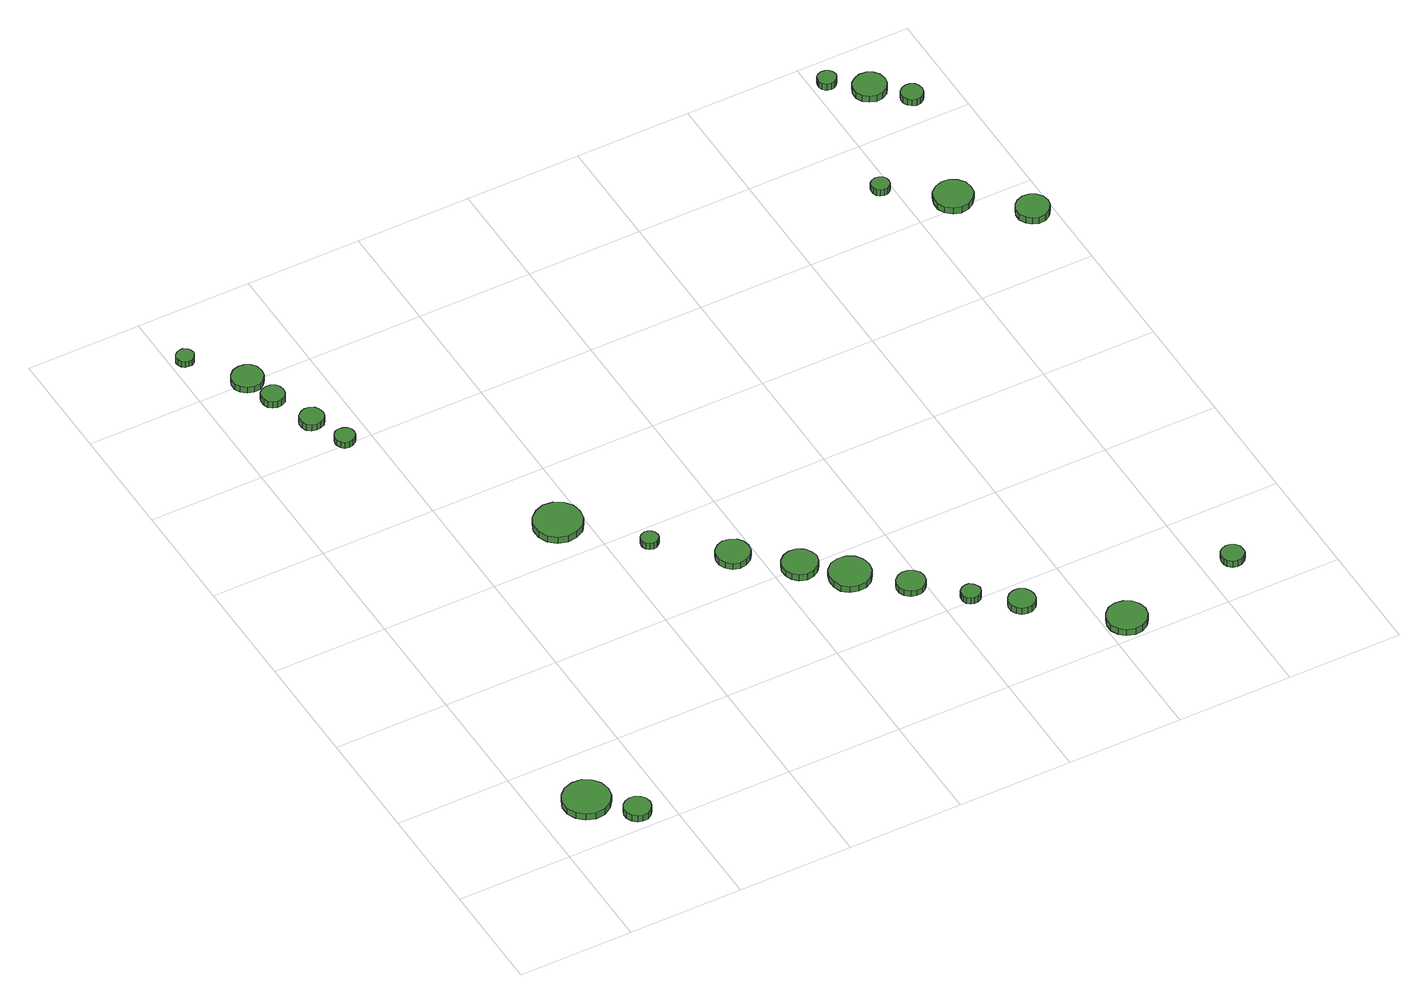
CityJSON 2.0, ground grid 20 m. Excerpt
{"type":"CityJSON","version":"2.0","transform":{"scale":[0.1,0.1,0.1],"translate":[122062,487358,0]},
"CityObjects":{
"tree1":{"type":"SolitaryVegetationObject","attributes":{"function":"something"},"geometry":[{"type":"MultiSurface","lod":"1","boundaries":[[[0,1,2,3,4,5,6,7,8,9,10,11,12,13,14]],[[15,16,17,18,19,20,21,22,23,24,25,26,27,28,29]],[[0,29,28,1]],[[1,28,27,2]],[[2,27,26,3]],[[3,26,25,4]],[[4,25,24,5]],[[5,24,23,6]],[[6,23,22,7]],[[7,22,21,8]],[[8,21,20,9]],[[9,20,19,10]],[[10,19,18,11]],[[11,18,17,12]],[[12,17,16,13]],[[13,16,15,14]],[[14,15,29,0]]]}]},
"tree2":{"type":"SolitaryVegetationObject","attributes":{"function":"something"},"geometry":[{"type":"MultiSurface","lod":"1","boundaries":[[[30,31,32,33,34,35,36,37,38,39,40,41,42,43,44]],[[45,46,47,48,49,50,51,52,53,54,55,56,57,58,59]],[[30,59,58,31]],[[31,58,57,32]],[[32,57,56,33]],[[33,56,55,34]],[[34,55,54,35]],[[35,54,53,36]],[[36,53,52,37]],[[37,52,51,38]],[[38,51,50,39]],[[39,50,49,40]],[[40,49,48,41]],[[41,48,47,42]],[[42,47,46,43]],[[43,46,45,44]],[[44,45,59,30]]]}]},
"tree3":{"type":"SolitaryVegetationObject","attributes":{"function":"something"},"geometry":[{"type":"MultiSurface","lod":"1","boundaries":[[[60,61,62,63,64,65,66,67,68,69,70,71,72,73,74]],[[75,76,77,78,79,80,81,82,83,84,85,86,87,88,89]],[[60,89,88,61]],[[61,88,87,62]],[[62,87,86,63]],[[63,86,85,64]],[[64,85,84,65]],[[65,84,83,66]],[[66,83,82,67]],[[67,82,81,68]],[[68,81,80,69]],[[69,80,79,70]],[[70,79,78,71]],[[71,78,77,72]],[[72,77,76,73]],[[73,76,75,74]],[[74,75,89,60]]]}]},
"tree4":{"type":"SolitaryVegetationObject","attributes":{"function":"something"},"geometry":[{"type":"MultiSurface","lod":"1","boundaries":[[[90,91,92,93,94,95,96,97,98,99,100,101,102,103,104]],[[105,106,107,108,109,110,111,112,113,114,115,116,117,118,119]],[[90,119,118,91]],[[91,118,117,92]],[[92,117,116,93]],[[93,116,115,94]],[[94,115,114,95]],[[95,114,113,96]],[[96,113,112,97]],[[97,112,111,98]],[[98,111,110,99]],[[99,110,109,100]],[[100,109,108,101]],[[101,108,107,102]],[[102,107,106,103]],[[103,106,105,104]],[[104,105,119,90]]]}]},
"tree5":{"type":"SolitaryVegetationObject","attributes":{"function":"something"},"geometry":[{"type":"MultiSurface","lod":"1","boundaries":[[[120,121,122,123,124,125,126,127,128,129,130,131,132,133,134]],[[135,136,137,138,139,140,141,142,143,144,145,146,147,148,149]],[[120,149,148,121]],[[121,148,147,122]],[[122,147,146,123]],[[123,146,145,124]],[[124,145,144,125]],[[125,144,143,126]],[[126,143,142,127]],[[127,142,141,128]],[[128,141,140,129]],[[129,140,139,130]],[[130,139,138,131]],[[131,138,137,132]],[[132,137,136,133]],[[133,136,135,134]],[[134,135,149,120]]]}]},
"tree6":{"type":"SolitaryVegetationObject","attributes":{"function":"something"},"geometry":[{"type":"MultiSurface","lod":"1","boundaries":[[[150,151,152,153,154,155,156,157,158,159,160,161,162,163,164]],[[165,166,167,168,169,170,171,172,173,174,175,176,177,178,179]],[[150,179,178,151]],[[151,178,177,152]],[[152,177,176,153]],[[153,176,175,154]],[[154,175,174,155]],[[155,174,173,156]],[[156,173,172,157]],[[157,172,171,158]],[[158,171,170,159]],[[159,170,169,160]],[[160,169,168,161]],[[161,168,167,162]],[[162,167,166,163]],[[163,166,165,164]],[[164,165,179,150]]]}]},
"tree7":{"type":"SolitaryVegetationObject","attributes":{"function":"something"},"geometry":[{"type":"MultiSurface","lod":"1","boundaries":[[[180,181,182,183,184,185,186,187,188,189,190,191,192,193,194]],[[195,196,197,198,199,200,201,202,203,204,205,206,207,208,209]],[[180,209,208,181]],[[181,208,207,182]],[[182,207,206,183]],[[183,206,205,184]],[[184,205,204,185]],[[185,204,203,186]],[[186,203,202,187]],[[187,202,201,188]],[[188,201,200,189]],[[189,200,199,190]],[[190,199,198,191]],[[191,198,197,192]],[[192,197,196,193]],[[193,196,195,194]],[[194,195,209,180]]]}]},
"tree8":{"type":"SolitaryVegetationObject","attributes":{"function":"something"},"geometry":[{"type":"MultiSurface","lod":"1","boundaries":[[[210,211,212,213,214,215,216,217,218,219,220,221,222,223,224]],[[225,226,227,228,229,230,231,232,233,234,235,236,237,238,239]],[[210,239,238,211]],[[211,238,237,212]],[[212,237,236,213]],[[213,236,235,214]],[[214,235,234,215]],[[215,234,233,216]],[[216,233,232,217]],[[217,232,231,218]],[[218,231,230,219]],[[219,230,229,220]],[[220,229,228,221]],[[221,228,227,222]],[[222,227,226,223]],[[223,226,225,224]],[[224,225,239,210]]]}]},
"tree9":{"type":"SolitaryVegetationObject","attributes":{"function":"something"},"geometry":[{"type":"MultiSurface","lod":"1","boundaries":[[[240,241,242,243,244,245,246,247,248,249,250,251,252,253,254]],[[255,256,257,258,259,260,261,262,263,264,265,266,267,268,269]],[[240,269,268,241]],[[241,268,267,242]],[[242,267,266,243]],[[243,266,265,244]],[[244,265,264,245]],[[245,264,263,246]],[[246,263,262,247]],[[247,262,261,248]],[[248,261,260,249]],[[249,260,259,250]],[[250,259,258,251]],[[251,258,257,252]],[[252,257,256,253]],[[253,256,255,254]],[[254,255,269,240]]]}]},
"tree10":{"type":"SolitaryVegetationObject","attributes":{"function":"something"},"geometry":[{"type":"MultiSurface","lod":"1","boundaries":[[[270,271,272,273,274,275,276,277,278,279,280,281,282,283,284]],[[285,286,287,288,289,290,291,292,293,294,295,296,297,298,299]],[[270,299,298,271]],[[271,298,297,272]],[[272,297,296,273]],[[273,296,295,274]],[[274,295,294,275]],[[275,294,293,276]],[[276,293,292,277]],[[277,292,291,278]],[[278,291,290,279]],[[279,290,289,280]],[[280,289,288,281]],[[281,288,287,282]],[[282,287,286,283]],[[283,286,285,284]],[[284,285,299,270]]]}]},
"tree11":{"type":"SolitaryVegetationObject","attributes":{"function":"something"},"geometry":[{"type":"MultiSurface","lod":"1","boundaries":[[[300,301,302,303,304,305,306,307,308,309,310,311,312,313,314]],[[315,316,317,318,319,320,321,322,323,324,325,326,327,328,329]],[[300,329,328,301]],[[301,328,327,302]],[[302,327,326,303]],[[303,326,325,304]],[[304,325,324,305]],[[305,324,323,306]],[[306,323,322,307]],[[307,322,321,308]],[[308,321,320,309]],[[309,320,319,310]],[[310,319,318,311]],[[311,318,317,312]],[[312,317,316,313]],[[313,316,315,314]],[[314,315,329,300]]]}]},
"tree12":{"type":"SolitaryVegetationObject","attributes":{"function":"something"},"geometry":[{"type":"MultiSurface","lod":"1","boundaries":[[[330,331,332,333,334,335,336,337,338,339,340,341,342,343,344]],[[345,346,347,348,349,350,351,352,353,354,355,356,357,358,359]],[[330,359,358,331]],[[331,358,357,332]],[[332,357,356,333]],[[333,356,355,334]],[[334,355,354,335]],[[335,354,353,336]],[[336,353,352,337]],[[337,352,351,338]],[[338,351,350,339]],[[339,350,349,340]],[[340,349,348,341]],[[341,348,347,342]],[[342,347,346,343]],[[343,346,345,344]],[[344,345,359,330]]]}]},
"tree13":{"type":"SolitaryVegetationObject","attributes":{"function":"something"},"geometry":[{"type":"MultiSurface","lod":"1","boundaries":[[[360,361,362,363,364,365,366,367,368,369,370,371,372,373,374]],[[375,376,377,378,379,380,381,382,383,384,385,386,387,388,389]],[[360,389,388,361]],[[361,388,387,362]],[[362,387,386,363]],[[363,386,385,364]],[[364,385,384,365]],[[365,384,383,366]],[[366,383,382,367]],[[367,382,381,368]],[[368,381,380,369]],[[369,380,379,370]],[[370,379,378,371]],[[371,378,377,372]],[[372,377,376,373]],[[373,376,375,374]],[[374,375,389,360]]]}]},
"tree14":{"type":"SolitaryVegetationObject","attributes":{"function":"something"},"geometry":[{"type":"MultiSurface","lod":"1","boundaries":[[[390,391,392,393,394,395,396,397,398,399,400,401,402,403,404]],[[405,406,407,408,409,410,411,412,413,414,415,416,417,418,419]],[[390,419,418,391]],[[391,418,417,392]],[[392,417,416,393]],[[393,416,415,394]],[[394,415,414,395]],[[395,414,413,396]],[[396,413,412,397]],[[397,412,411,398]],[[398,411,410,399]],[[399,410,409,400]],[[400,409,408,401]],[[401,408,407,402]],[[402,407,406,403]],[[403,406,405,404]],[[404,405,419,390]]]}]},
"tree15":{"type":"SolitaryVegetationObject","attributes":{"function":"something"},"geometry":[{"type":"MultiSurface","lod":"1","boundaries":[[[420,421,422,423,424,425,426,427,428,429,430,431,432,433,434]],[[435,436,437,438,439,440,441,442,443,444,445,446,447,448,449]],[[420,449,448,421]],[[421,448,447,422]],[[422,447,446,423]],[[423,446,445,424]],[[424,445,444,425]],[[425,444,443,426]],[[426,443,442,427]],[[427,442,441,428]],[[428,441,440,429]],[[429,440,439,430]],[[430,439,438,431]],[[431,438,437,432]],[[432,437,436,433]],[[433,436,435,434]],[[434,435,449,420]]]}]},
"tree16":{"type":"SolitaryVegetationObject","attributes":{"function":"something"},"geometry":[{"type":"MultiSurface","lod":"1","boundaries":[[[450,451,452,453,454,455,456,457,458,459,460,461,462,463,464]],[[465,466,467,468,469,470,471,472,473,474,475,476,477,478,479]],[[450,479,478,451]],[[451,478,477,452]],[[452,477,476,453]],[[453,476,475,454]],[[454,475,474,455]],[[455,474,473,456]],[[456,473,472,457]],[[457,472,471,458]],[[458,471,470,459]],[[459,470,469,460]],[[460,469,468,461]],[[461,468,467,462]],[[462,467,466,463]],[[463,466,465,464]],[[464,465,479,450]]]}]},
"tree17":{"type":"SolitaryVegetationObject","attributes":{"function":"something"},"geometry":[{"type":"MultiSurface","lod":"1","boundaries":[[[480,481,482,483,484,485,486,487,488,489,490,491,492,493,494]],[[495,496,497,498,499,500,501,502,503,504,505,506,507,508,509]],[[480,509,508,481]],[[481,508,507,482]],[[482,507,506,483]],[[483,506,505,484]],[[484,505,504,485]],[[485,504,503,486]],[[486,503,502,487]],[[487,502,501,488]],[[488,501,500,489]],[[489,500,499,490]],[[490,499,498,491]],[[491,498,497,492]],[[492,497,496,493]],[[493,496,495,494]],[[494,495,509,480]]]}]},
"tree18":{"type":"SolitaryVegetationObject","attributes":{"function":"something"},"geometry":[{"type":"MultiSurface","lod":"1","boundaries":[[[510,511,512,513,514,515,516,517,518,519,520,521,522,523,524]],[[525,526,527,528,529,530,531,532,533,534,535,536,537,538,539]],[[510,539,538,511]],[[511,538,537,512]],[[512,537,536,513]],[[513,536,535,514]],[[514,535,534,515]],[[515,534,533,516]],[[516,533,532,517]],[[517,532,531,518]],[[518,531,530,519]],[[519,530,529,520]],[[520,529,528,521]],[[521,528,527,522]],[[522,527,526,523]],[[523,526,525,524]],[[524,525,539,510]]]}]},
"tree19":{"type":"SolitaryVegetationObject","attributes":{"function":"something"},"geometry":[{"type":"MultiSurface","lod":"1","boundaries":[[[540,541,542,543,544,545,546,547,548,549,550,551,552,553,554]],[[555,556,557,558,559,560,561,562,563,564,565,566,567,568,569]],[[540,569,568,541]],[[541,568,567,542]],[[542,567,566,543]],[[543,566,565,544]],[[544,565,564,545]],[[545,564,563,546]],[[546,563,562,547]],[[547,562,561,548]],[[548,561,560,549]],[[549,560,559,550]],[[550,559,558,551]],[[551,558,557,552]],[[552,557,556,553]],[[553,556,555,554]],[[554,555,569,540]]]}]},
"tree20":{"type":"SolitaryVegetationObject","attributes":{"function":"something"},"geometry":[{"type":"MultiSurface","lod":"1","boundaries":[[[570,571,572,573,574,575,576,577,578,579,580,581,582,583,584]],[[585,586,587,588,589,590,591,592,593,594,595,596,597,598,599]],[[570,599,598,571]],[[571,598,597,572]],[[572,597,596,573]],[[573,596,595,574]],[[574,595,594,575]],[[575,594,593,576]],[[576,593,592,577]],[[577,592,591,578]],[[578,591,590,579]],[[579,590,589,580]],[[580,589,588,581]],[[581,588,587,582]],[[582,587,586,583]],[[583,586,585,584]],[[584,585,599,570]]]}]},
"tree21":{"type":"SolitaryVegetationObject","attributes":{"function":"something"},"geometry":[{"type":"MultiSurface","lod":"1","boundaries":[[[600,601,602,603,604,605,606,607,608,609,610,611,612,613,614]],[[615,616,617,618,619,620,621,622,623,624,625,626,627,628,629]],[[600,629,628,601]],[[601,628,627,602]],[[602,627,626,603]],[[603,626,625,604]],[[604,625,624,605]],[[605,624,623,606]],[[606,623,622,607]],[[607,622,621,608]],[[608,621,620,609]],[[609,620,619,610]],[[610,619,618,611]],[[611,618,617,612]],[[612,617,616,613]],[[613,616,615,614]],[[614,615,629,600]]]}]},
"tree22":{"type":"SolitaryVegetationObject","attributes":{"function":"something"},"geometry":[{"type":"MultiSurface","lod":"1","boundaries":[[[630,631,632,633,634,635,636,637,638,639,640,641,642,643,644]],[[645,646,647,648,649,650,651,652,653,654,655,656,657,658,659]],[[630,659,658,631]],[[631,658,657,632]],[[632,657,656,633]],[[633,656,655,634]],[[634,655,654,635]],[[635,654,653,636]],[[636,653,652,637]],[[637,652,651,638]],[[638,651,650,639]],[[639,650,649,640]],[[640,649,648,641]],[[641,648,647,642]],[[642,647,646,643]],[[643,646,645,644]],[[644,645,659,630]]]}]},
"tree23":{"type":"SolitaryVegetationObject","attributes":{"function":"something"},"geometry":[{"type":"MultiSurface","lod":"1","boundaries":[[[660,661,662,663,664,665,666,667,668,669,670,671,672,673,674]],[[675,676,677,678,679,680,681,682,683,684,685,686,687,688,689]],[[660,689,688,661]],[[661,688,687,662]],[[662,687,686,663]],[[663,686,685,664]],[[664,685,684,665]],[[665,684,683,666]],[[666,683,682,667]],[[667,682,681,668]],[[668,681,680,669]],[[669,680,679,670]],[[670,679,678,671]],[[671,678,677,672]],[[672,677,676,673]],[[673,676,675,674]],[[674,675,689,660]]]}]}
},
"vertices":[
[123,92,17],[120,109,17],[110,122,17],[96,131,17],[79,132,17],[63,127,17],[51,116,17],[44,101,17],[44,84,17],[51,69,17],[63,58,17],[79,52,17],[96,54,17],[110,63,17],[120,76,17],[120,76,4],[110,63,4],[96,54,4],[79,52,4],[63,58,4],[51,69,4],[44,84,4],[44,101,4],[51,116,4],[63,127,4],[79,132,4],[96,131,4],[110,122,4],[120,109,4],[123,92,4],
[167,35,16],[165,45,16],[160,52,16],[151,57,16],[142,58,16],[133,55,16],[126,49,16],[122,40,16],[122,30,16],[126,22,16],[133,15,16],[142,12,16],[151,13,16],[160,18,16],[165,26,16],[165,26,3],[160,18,3],[151,13,3],[142,12,3],[133,15,3],[126,22,3],[122,30,3],[122,40,3],[126,49,3],[133,55,3],[142,58,3],[151,57,3],[160,52,3],[165,45,3],[167,35,3],
[39,1290,17],[37,1296,17],[34,1301,17],[28,1305,17],[22,1305,17],[16,1303,17],[11,1299,17],[8,1293,17],[8,1287,17],[11,1281,17],[16,1277,17],[22,1275,17],[28,1275,17],[34,1279,17],[37,1284,17],[37,1284,5],[34,1279,5],[28,1275,5],[22,1275,5],[16,1277,5],[11,1281,5],[8,1287,5],[8,1293,5],[11,1299,5],[16,1303,5],[22,1305,5],[28,1305,5],[34,1301,5],[37,1296,5],[39,1290,5],
[123,1147,15],[121,1155,15],[117,1162,15],[109,1166,15],[101,1167,15],[93,1164,15],[87,1159,15],[84,1151,15],[84,1143,15],[87,1135,15],[93,1130,15],[101,1127,15],[109,1128,15],[117,1132,15],[121,1139,15],[121,1139,2],[117,1132,2],[109,1128,2],[101,1127,2],[93,1130,2],[87,1135,2],[84,1143,2],[84,1151,2],[87,1159,2],[93,1164,2],[101,1167,2],[109,1166,2],[117,1162,2],[121,1155,2],[123,1147,2],
[114,1202,15],[112,1213,15],[105,1222,15],[96,1227,15],[85,1228,15],[74,1225,15],[66,1217,15],[61,1207,15],[61,1196,15],[66,1186,15],[74,1179,15],[85,1175,15],[96,1176,15],[105,1182,15],[112,1191,15],[112,1191,3],[105,1182,3],[96,1176,3],[85,1175,3],[74,1179,3],[66,1186,3],[61,1196,3],[61,1207,3],[66,1217,3],[74,1225,3],[85,1228,3],[96,1227,3],[105,1222,3],[112,1213,3],[114,1202,3],
[153,1072,14],[151,1081,14],[146,1088,14],[138,1092,14],[130,1093,14],[122,1090,14],[115,1084,14],[112,1077,14],[112,1068,14],[115,1060,14],[122,1054,14],[130,1052,14],[138,1053,14],[146,1057,14],[151,1064,14],[151,1064,1],[146,1057,1],[138,1053,1],[130,1052,1],[122,1054,1],[115,1060,1],[112,1068,1],[112,1077,1],[115,1084,1],[122,1090,1],[130,1093,1],[138,1092,1],[146,1088,1],[151,1081,1],[153,1072,1],
[174,1009,14],[173,1016,14],[169,1022,14],[162,1025,14],[155,1026,14],[148,1024,14],[143,1019,14],[140,1012,14],[140,1005,14],[143,998,14],[148,993,14],[155,991,14],[162,992,14],[169,996,14],[173,1002,14],[173,1002,2],[169,996,2],[162,992,2],[155,991,2],[148,993,2],[143,998,2],[140,1005,2],[140,1012,2],[143,1019,2],[148,1024,2],[155,1026,2],[162,1025,2],[169,1022,2],[173,1016,2],[174,1009,2],
[394,667,21],[391,684,21],[381,697,21],[366,706,21],[349,708,21],[333,702,21],[320,691,21],[313,675,21],[313,658,21],[320,643,21],[333,631,21],[349,626,21],[366,628,21],[381,636,21],[391,650,21],[391,650,8],[381,636,8],[366,628,8],[349,626,8],[333,631,8],[320,643,8],[313,658,8],[313,675,8],[320,691,8],[333,702,8],[349,708,8],[366,706,8],[381,697,8],[391,684,8],[394,667,8],
[478,565,16],[477,571,16],[473,576,16],[468,579,16],[462,580,16],[456,578,16],[451,574,16],[449,568,16],[449,562,16],[451,556,16],[456,552,16],[462,550,16],[468,551,16],[473,554,16],[477,559,16],[477,559,3],[473,554,3],[468,551,3],[462,550,3],[456,552,3],[451,556,3],[449,562,3],[449,568,3],[451,574,3],[456,578,3],[462,580,3],[468,579,3],[473,576,3],[477,571,3],[478,565,3],
[592,473,15],[590,485,15],[583,494,15],[572,500,15],[560,502,15],[549,498,15],[540,490,15],[535,479,15],[535,467,15],[540,456,15],[549,448,15],[560,444,15],[572,446,15],[583,452,15],[590,461,15],[590,461,3],[583,452,3],[572,446,3],[560,444,3],[549,448,3],[540,456,3],[535,467,3],[535,479,3],[540,490,3],[549,498,3],[560,502,3],[572,500,3],[583,494,3],[590,485,3],[592,473,3],
[675,400,15],[672,412,15],[665,422,15],[654,429,15],[641,430,15],[629,426,15],[620,418,15],[615,406,15],[615,394,15],[620,383,15],[629,374,15],[641,370,15],[654,372,15],[665,378,15],[672,388,15],[672,388,2],[665,378,2],[654,372,2],[641,370,2],[629,374,2],[620,383,2],[615,394,2],[615,406,2],[620,418,2],[629,426,2],[641,430,2],[654,429,2],[665,422,2],[672,412,2],[675,400,2],
[739,343,14],[736,357,14],[728,369,14],[715,377,14],[700,378,14],[686,374,14],[675,364,14],[670,350,14],[670,336,14],[675,322,14],[686,312,14],[700,308,14],[715,309,14],[728,317,14],[736,329,14],[736,329,1],[728,317,1],[715,309,1],[700,308,1],[686,312,1],[675,322,1],[670,336,1],[670,350,1],[675,364,1],[686,374,1],[700,378,1],[715,377,1],[728,369,1],[736,357,1],[739,343,1],
[802,277,14],[800,287,14],[794,295,14],[785,300,14],[775,301,14],[766,298,14],[758,291,14],[754,282,14],[754,272,14],[758,263,14],[766,256,14],[775,253,14],[785,254,14],[794,259,14],[800,267,14],[800,267,2],[794,259,2],[785,254,2],[775,253,2],[766,256,2],[758,263,2],[754,272,2],[754,282,2],[758,291,2],[766,298,2],[775,301,2],[785,300,2],[794,295,2],[800,287,2],[802,277,2],
[866,210,14],[864,216,14],[860,222,14],[854,226,14],[847,226,14],[841,224,14],[835,219,14],[833,213,14],[833,206,14],[835,200,14],[841,195,14],[847,193,14],[854,194,14],[860,197,14],[864,203,14],[864,203,1],[860,197,1],[854,194,1],[847,193,1],[841,195,1],[835,200,1],[833,206,1],[833,213,1],[835,219,1],[841,224,1],[847,226,1],[854,226,1],[860,222,1],[864,216,1],[866,210,1],
[934,155,14],[932,164,14],[927,172,14],[918,177,14],[909,178,14],[900,175,14],[893,168,14],[889,160,14],[889,150,14],[893,141,14],[900,135,14],[909,132,14],[918,133,14],[927,138,14],[932,145,14],[932,145,1],[927,138,1],[918,133,1],[909,132,1],[900,135,1],[893,141,1],[889,150,1],[889,160,1],[893,168,1],[900,175,1],[909,178,1],[918,177,1],[927,172,1],[932,164,1],[934,155,1],
[1071,38,16],[1068,52,16],[1060,63,16],[1048,70,16],[1034,72,16],[1020,68,16],[1010,58,16],[1004,45,16],[1004,31,16],[1010,18,16],[1020,9,16],[1034,4,16],[1048,6,16],[1060,13,16],[1068,24,16],[1068,24,3],[1060,13,3],[1048,6,3],[1034,4,3],[1020,9,3],[1010,18,3],[1004,31,3],[1004,45,3],[1010,58,3],[1020,68,3],[1034,72,3],[1048,70,3],[1060,63,3],[1068,52,3],[1071,38,3],
[1273,81,16],[1272,89,16],[1267,96,16],[1260,100,16],[1252,101,16],[1244,98,16],[1238,93,16],[1235,85,16],[1235,77,16],[1238,70,16],[1244,64,16],[1252,62,16],[1260,63,16],[1267,67,16],[1272,73,16],[1272,73,3],[1267,67,3],[1260,63,3],[1252,62,3],[1244,64,3],[1238,70,3],[1235,77,3],[1235,85,3],[1238,93,3],[1244,98,3],[1252,101,3],[1260,100,3],[1267,96,3],[1272,89,3],[1273,81,3],
[1192,1089,24],[1191,1095,24],[1187,1100,24],[1182,1103,24],[1175,1104,24],[1169,1102,24],[1164,1098,24],[1162,1092,24],[1162,1086,24],[1164,1080,24],[1169,1075,24],[1175,1073,24],[1182,1074,24],[1187,1077,24],[1191,1082,24],[1191,1082,11],[1187,1077,11],[1182,1074,11],[1175,1073,11],[1169,1075,11],[1164,1080,11],[1162,1086,11],[1162,1092,11],[1164,1098,11],[1169,1102,11],[1175,1104,11],[1182,1103,11],[1187,1100,11],[1191,1095,11],[1192,1089,11],
[1299,1011,24],[1297,1025,24],[1288,1036,24],[1277,1043,24],[1263,1044,24],[1250,1040,24],[1239,1031,24],[1234,1018,24],[1234,1004,24],[1239,992,24],[1250,983,24],[1263,978,24],[1277,980,24],[1288,987,24],[1297,998,24],[1297,998,11],[1288,987,11],[1277,980,11],[1263,978,11],[1250,983,11],[1239,992,11],[1234,1004,11],[1234,1018,11],[1239,1031,11],[1250,1040,11],[1263,1044,11],[1277,1043,11],[1288,1036,11],[1297,1025,11],[1299,1011,11],
[1238,1342,25],[1236,1349,25],[1232,1354,25],[1226,1357,25],[1220,1358,25],[1213,1356,25],[1208,1352,25],[1206,1345,25],[1206,1339,25],[1208,1333,25],[1213,1328,25],[1220,1326,25],[1226,1327,25],[1232,1330,25],[1236,1336,25],[1236,1336,12],[1232,1330,12],[1226,1327,12],[1220,1326,12],[1213,1328,12],[1208,1333,12],[1206,1339,12],[1206,1345,12],[1208,1352,12],[1213,1356,12],[1220,1358,12],[1226,1357,12],[1232,1354,12],[1236,1349,12],[1238,1342,12],
[1391,925,24],[1388,937,24],[1381,946,24],[1371,952,24],[1359,953,24],[1348,949,24],[1340,942,24],[1335,931,24],[1335,919,24],[1340,908,24],[1348,901,24],[1359,897,24],[1371,898,24],[1381,904,24],[1388,914,24],[1388,914,11],[1381,904,11],[1371,898,11],[1359,897,11],[1348,901,11],[1340,908,11],[1335,919,11],[1335,931,11],[1340,942,11],[1348,949,11],[1359,953,11],[1371,952,11],[1381,946,11],[1388,937,11],[1391,925,11],
[1301,1295,25],[1299,1307,25],[1292,1316,25],[1282,1322,25],[1270,1323,25],[1259,1319,25],[1250,1312,25],[1245,1301,25],[1245,1289,25],[1250,1278,25],[1259,1271,25],[1270,1267,25],[1282,1268,25],[1292,1274,25],[1299,1284,25],[1299,1284,12],[1292,1274,12],[1282,1268,12],[1270,1267,12],[1259,1271,12],[1250,1278,12],[1245,1289,12],[1245,1301,12],[1250,1312,12],[1259,1319,12],[1270,1323,12],[1282,1322,12],[1292,1316,12],[1299,1307,12],[1301,1295,12],
[1342,1247,25],[1340,1255,25],[1336,1261,25],[1329,1265,25],[1321,1266,25],[1314,1263,25],[1308,1258,25],[1305,1251,25],[1305,1243,25],[1308,1236,25],[1314,1231,25],[1321,1228,25],[1329,1229,25],[1336,1233,25],[1340,1239,25],[1340,1239,12],[1336,1233,12],[1329,1229,12],[1321,1228,12],[1314,1231,12],[1308,1236,12],[1305,1243,12],[1305,1251,12],[1308,1258,12],[1314,1263,12],[1321,1266,12],[1329,1265,12],[1336,1261,12],[1340,1255,12],[1342,1247,12]
]}
